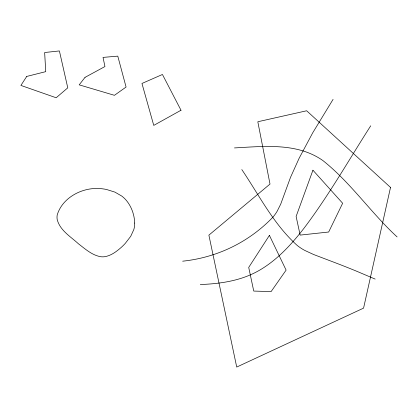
<?xml version="1.0" encoding="UTF-8"?>
<svg xmlns="http://www.w3.org/2000/svg" width="418" height="418" viewBox="0 0 418 418"><rect width="100%" height="100%" fill="white"/><g stroke="black" fill="none" stroke-linecap="round" stroke-linejoin="round"><path stroke-width="0.63" d="M370.729 125.808C348.811 159.974 328.762 195.472 304.247 227.909C291.388 244.561 276.784 260.534 258.256 270.953A91.119 88.961 3.3 0 1 247.749 275.948C232.685 281.946 216.383 283.921 200.29 284.548M333.083 99.359L312.737 132.772L299.116 158.286L290.536 177.295L280.703 204.151L277.092 211.362A46.732 45.625 3.3 0 1 272.912 217.193C248.877 242.163 217.334 257.519 182.671 261.187M234.472 147.925C263.988 146.326 297.282 142.496 322.91 160.575C350.796 182.718 370.965 212.856 397.1 236.922M375.15 279.088L357.113 271.423A843.665 823.669 3.3 0 0 336.192 263.105L313.599 254.505L304.691 250.387A51.236 50.019 3.3 0 1 297.235 245.465C273.696 224.409 259.285 195.425 241.813 169.577M134.721 223.06L134.586 225.673A23.58 23.021 3.3 0 1 133.802 229.597L130.709 236.342L125.269 243.386A63.296 61.796 3.3 0 1 121.22 247.409C116.403 251.615 110.963 255.826 104.443 256.73A15.283 14.917 3.3 0 1 100.816 256.73C92.101 255.283 85.277 249.008 78.485 243.83C70.705 236.656 60.182 230.605 57.25 219.774A13.904 13.575 3.3 0 1 57.224 214.925C62.162 198.398 80.392 188.267 97.039 188.461A47.114 46.001 3.3 0 1 106.465 189.469L114.903 192.113L121.748 196.063A29.547 28.847 3.3 0 1 125.703 199.679C131.372 206.053 134.392 214.596 134.721 223.06M390.516 187.431L363.571 308.129L236.719 367.061L208.885 235.146L270.002 184.077L257.817 121.748L306.655 110.77L390.516 187.431M312.93 170.22L296.116 216.446L300.15 235.099L328.668 232.021L342.645 203.258L312.93 170.22M26.715 76.442L20.9 85.424L56.164 97.765L67.773 87.837L59.398 50.939L44.648 52.522L45.74 71.65L26.715 76.442M269.411 235.386L248.715 267.416L253.742 291.069L271.104 291.592L286.105 270.117L269.411 235.386M85.037 77.351L79.201 84.849L114.438 95.314L126.074 87.048L117.782 56.132L103.027 57.402L104.955 66.54L85.037 77.351M181.004 110.247L153.751 125.395L141.953 83.464L162.435 74.477L181.004 110.247"/></g></svg>
